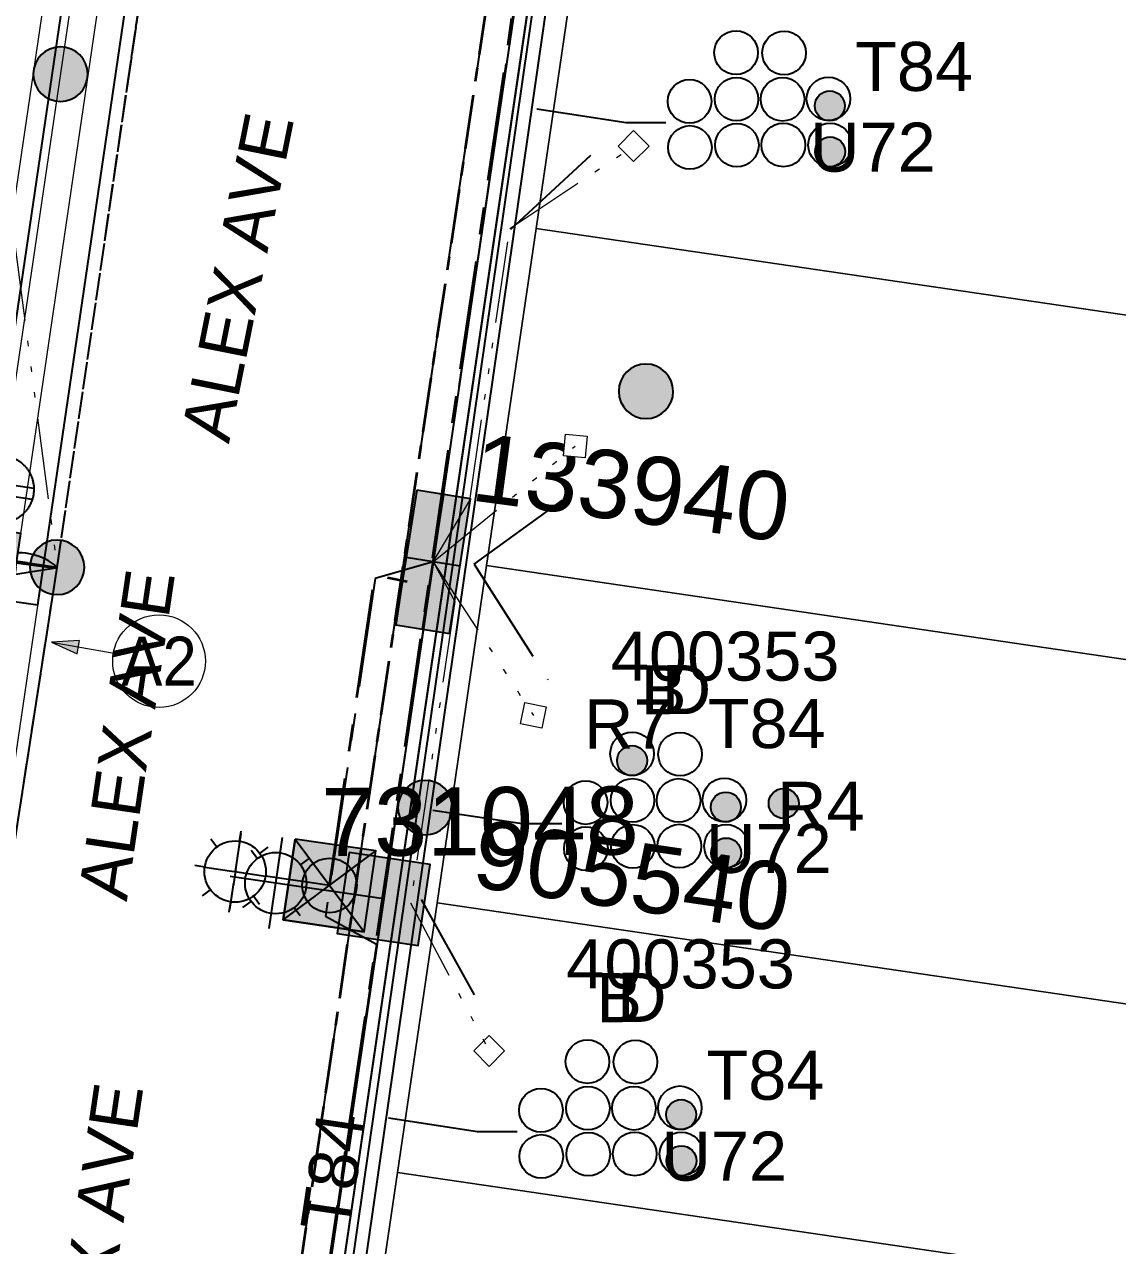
# Model space of a CAD drawing. Header units: metres. Extents: x 302924 to 304532, y 6268290 to 6269135.
# Drawn here: x 304173.88 to 304213.98, y 6268659.02 to 6268703.81 of the extents above; entities that cross this region are included whole.
import ezdxf
from ezdxf.enums import TextEntityAlignment as Align

# ---------------------------------------------------------------- set-up
doc = ezdxf.new("R2010")
doc.units = ezdxf.units.M
for name, pattern in [('Cable Exist OH', [1, 1, 0]), ('Cable Exist UG', [7, 4, -1, 1, -1]), ('PHANTOMX2', [6.6, 3, -0.75, 0.2, -0.75, 0.2, -0.75, 0.2, -0.75])]:
    doc.linetypes.add(name, pattern=pattern)
doc.layers.get('0').update_dxf_attribs({"color": 6})
for name, color, linetype, lineweight in [('_User Miscellaneous1', 30, 'Continuous', 13), ('_User Miscellaneous3', 51, 'Continuous', 13), ('_User Miscellaneous5', 121, 'Continuous', 13), ('_User_HV_Exist', 1, 'Continuous', 35), ('_User_LV_Exist', 5, 'Continuous', 35), ('_User_LV_Final', 5, 'Continuous', 25), ('Cadastre Roads_SP_EXT', 218, 'Continuous', 15), ('Mains_HV_EXT', 13, 'Continuous', 25), ('Mains_LV_EXT', 163, 'Continuous', 25), ('Mains_LV_SL_EXT', 135, 'Continuous', 25), ('Mains_SL_EXT', 131, 'Continuous', 25), ('Services_SP_EXT', 42, 'PHANTOMX2', 20)]:
    doc.layers.add(name, color=color, linetype=linetype, lineweight=lineweight)
doc.layers.add('_User Miscellaneous10', color=252, linetype='Continuous', lineweight=13, plot=False, transparency=0.75)
for name, color, linetype in [('Duct_SP_EXT', 30, 'Continuous'), ('Equip_LV_NEW', 2, 'Continuous'), ('Equip_SP_LV_NEW', 2, 'Continuous'), ('Equip_SP_SL_EXT', 7, 'Continuous'), ('Mains_LV_New_T84', 2, 'Cable x'), ('SupportsOH_SP_TR_HV_LV_SL_EXT', 7, 'Continuous'), ('SupportsUG_SP_LV_EXT', 7, 'Continuous'), ('SupportsUG_SP_LV_SL_EXT', 7, 'Continuous'), ('Trench_SP_EXT', 7, 'Continuous'), ('Trench_SP_NEW', 2, 'Continuous')]:
    doc.layers.add(name, color=color, linetype=linetype)
doc.styles.add('COLUMN_LABEL', font='arial.ttf', dxfattribs={"height": 2})
doc.styles.add('iecARIAL', font='arial.ttf', dxfattribs={"height": 2})
doc.styles.add('POLE_LABEL', font='arial.ttf', dxfattribs={"height": 2})
doc.styles.add('SL_LABEL', font='arial.ttf', dxfattribs={"height": 2})
doc.styles.get("Standard").update_dxf_attribs({"font": 'arial.ttf'})
doc.linetypes.add('Cable E OH', pattern='A,8,-0.01,["E",Standard,S=1.5,R=30,X=0,Y=-0.9],0', length=8.01)
doc.linetypes.add('Cable x', pattern='A,4.5,-0.01,["X",Standard,S=1.25,R=0,X=0,Y=-0.65],-1.2', length=5.71)
doc.linetypes.add('IE Trench HV', pattern='A,4,-0.4,["/",Standard,S=2,R=0,X=0.25,Y=-1],-1.6', length=6)

# ---------------------------------------------------------------- blocks, each defined once
blk = doc.blocks.new('COLUMN_EXT')
blk.add_hatch(color=256).paths.add_polyline_path([(1.5, -1.5), (1.5, 1.5), (-1.5, 1.5), (-1.5, -1.5)])
blk.add_lwpolyline([(1.5, 1.5), (-1.5, 1.5), (-1.5, -1.5), (1.5, -1.5)], close=True)
at = {"flags": 1}
blk.add_attdef('Z', (-1.813, 2.351), '', height=0.2, rotation=180, dxfattribs=at)
at = {"flags": 9}
for tag, p in [('SUBURB', (-1.813, 1.8)), ('NOTES', (-1.813, 2)), ('STREETNAME', (-1.813, 1.6)), ('LOCATION', (-1.813, 1.4)), ('LEGEND', (-1.813, 1.2)), ('USAGE', (-1.813, 1)), ('STATE', (-1.813, 0.8)), ('COLUMN_TYPE', (-1.813, 0.4)), ('OWNED_BY', (-1.813, 0.6))]:
    blk.add_attdef(tag, text='', height=0.2, rotation=180, dxfattribs=at).set_placement(p, align=Align.MIDDLE_LEFT)
for tag, style, p in [('STRUCTURE_PLANT_NUMBER', 'POLE_LABEL', (-1.813, -0.031)), ('STREET_CODE', 'COLUMN_LABEL', (-1.813, 0.2))]:
    blk.add_attdef(tag, text='', height=0.2, rotation=180, dxfattribs=dict(at, style=style)).set_placement(p, align=Align.MIDDLE_LEFT)
at = {"style": 'COLUMN_LABEL', "width": 0.9, "flags": 8}
blk.add_attdef('ASSET_NUM', text='', height=2, rotation=270, dxfattribs=at).set_placement((2, -4), align=Align.MIDDLE_LEFT)
blk = doc.blocks.new('PILLAR_EXT')
blk.add_hatch(color=256).paths.add_polyline_path([(-2.5, 1), (-2.5, -1), (2.5, -1), (2.5, 1)])
for p, q in [((0, 1), (0, -1)), ((-2.5, 0), (2.5, 0))]:
    blk.add_line(p, q)
at = {"ltscale": 10}
blk.add_line((2.5, 0), (-2.5, 0), dxfattribs=at)
blk.add_lwpolyline([(-2.5, -1), (-1.25, -1), (1.25, -1), (2.5, -1), (2.5, 1), (-2.5, 1)], close=True)
at = {"width": 0.9, "flags": 8}
blk.add_attdef('ASSET_NUM', text='', height=2, rotation=90, dxfattribs=at).set_placement((-2, 4), align=Align.MIDDLE_LEFT)
for tag, p, flags in [('OWNED_BY', (0, -0.2), 9), ('STATE', (0, -0.4), 9), ('SUPPORT_TYPE', (0, -0.6), 9), ('USAGE', (0, -0.8), 9), ('LEGEND', (0, -1), 9), ('LOCATION', (0, -1.2), 9), ('NOTES', (0, -1.4), 9), ('STREETNAME', (0, -1.8), 9), ('PARENT', (0, -1.6), 9), ('SUBURB', (0, -2), 1)]:
    blk.add_attdef(tag, p, '', height=0.2, dxfattribs=dict(flags=flags))
blk = doc.blocks.new('DUCT_EXT')
blk.add_circle((0, 0.8), 0.8)
at = {"flags": 1}
blk.add_attdef('Z', (0, 0), '', height=0.2, dxfattribs=at)
at = {"flags": 9}
for tag, p in [('DUCT_CODE', (0, 0)), ('XSECT_TYPE', (0, -0.2)), ('FB_REFERENCE', (0, -0.4)), ('STATE', (0, -0.6)), ('NOTES', (0, -0.8))]:
    blk.add_attdef(tag, text='', height=0.2, dxfattribs=at).set_placement(p, align=Align.MIDDLE_LEFT)
blk = doc.blocks.new('*U497')
at = {"transparency": 33554687, "width": 0.9}
blk.add_attdef('LNUMBER', text='', height=1, rotation=171.6433, dxfattribs=at).set_placement((-6.78, 2.007), align=Align.MIDDLE_LEFT)
at = {"transparency": 33554687, "flags": 9}
for tag, p in [('LRATECODE', (-7.4, 0)), ('LOUTREACHVOCAB', (-7.2, 0)), ('LOUTREACH', (-7, 0)), ('LANTNUMBER', (-6.6, 0)), ('LNEW', (-6.4, 0)), ('LMASTVOCAB', (-6.2, 0)), ('LMAST', (-6, 0)), ('STATE', (-2, 0)), ('OWNED_BY', (-1.8, 0)), ('ORIENTATION', (-1.6, 0)), ('OPERATING_VOLTAGE', (-1.4, 0)), ('NO_PHASES', (-1.2, 0)), ('LANTERN_TYPE', (-1, 0)), ('LANTERN_PURPOSE', (-0.8, 0)), ('CONTROL_TYPE', (-0.6, 0)), ('CONSTRUCTED_VOLTAGE', (-0.4, 0))]:
    blk.add_attdef(tag, text='', height=0.001, rotation=270, dxfattribs=at).set_placement(p, align=Align.MIDDLE_LEFT)
at = {"transparency": 33554687, "style": 'SL_LABEL', "flags": 9}
blk.add_attdef('STREET_CODE', text='', height=0.001, rotation=270, dxfattribs=at).set_placement((0.001, 0), align=Align.MIDDLE_LEFT)
at = {"transparency": 33554687, "flags": 1}
blk.add_attdef('Z', (0, 0), '', height=0.001, rotation=270, dxfattribs=at)
at = {"transparency": 33554687, "flags": 9}
for tag, p in [('LREMOVE', (0, -7.6)), ('LREPLACE', (0, -7.8)), ('LTYPE', (0, -8)), ('LTYPEVOCAB', (0, -8.2)), ('LEGEND', (0, -8.4)), ('SUBURB', (0, -8.6)), ('STREETNAME', (0, -8.8)), ('LOCATION', (0, -9)), ('NOTES', (0, -9.2)), ('MAINTAINED_BY', (0, -9.863))]:
    blk.add_attdef(tag, text='', height=0.001, dxfattribs=at).set_placement(p, align=Align.MIDDLE_LEFT)
blk.add_attdef('OPERATED_BY', (0, -9.607), '', height=0.001, dxfattribs=at)
at = {"transparency": 33554687}
blk.add_wipeout([(-5.627, 0.827), (-4.853, 1.785), (-3.712, 2.251), (-2.754, 1.477), (-2.288, 0.336), (-3.062, -0.622), (-4.203, -1.088), (-5.161, -0.314)], dxfattribs=at)
for p, q in [((-3.958, 0.581), (-3.712, 2.251)), ((-4.853, 1.785), (-4.629, 1.484)), ((-2.754, 1.477), (-3.055, 1.253)), ((-3.958, 0.581), (-5.627, 0.827)), ((-4.203, -1.088), (-3.958, 0.581)), ((0, 0), (-3.958, 0.581)), ((-5.161, -0.314), (-4.86, -0.09)), ((-3.062, -0.622), (-3.286, -0.321))]:
    blk.add_line(p, q, dxfattribs=at)
blk.add_circle((-3.958, 0.581), 1.125, dxfattribs=at)
at = {"transparency": 33554687, "flags": 9}
for tag, p in [('LLAMPVOCAB', (-5.8, 0)), ('LLAMP', (-5.6, 0)), ('LEXIST', (-5.4, 0)), ('LCHARGE3PERCENT', (-5.2, 0)), ('LCHARGE3', (-5, 0)), ('LCHARGE2PERCENT', (-4.8, 0)), ('LCHARGE2', (-4.6, 0)), ('LCHARGE1PERCENT', (-4.4, 0)), ('LCHARGE1', (-4.2, 0)), ('LCATEGORY', (-4, 0)), ('LBRACKETVOCAB', (-3.8, 0)), ('LBRACKET', (-3.6, 0)), ('LKINGHEIGHT', (-3.4, 0)), ('CREPLACE', (-3.2, 0)), ('CREMOVE', (-3, 0)), ('CNUMBER', (-2.8, 0)), ('CNEW', (-2.6, 0)), ('CEXIST', (-2.4, 0)), ('USAGE', (-2.2, 0))]:
    blk.add_attdef(tag, text='', height=0.001, rotation=270, dxfattribs=at).set_placement(p, align=Align.MIDDLE_LEFT)
blk = doc.blocks.new('CCP_EXT')
at = {"flags": 9}
for tag, p in [('OWNED_BY', (0, -1)), ('USAGE', (0, -1.2)), ('LEGEND', (0, -1.4)), ('STATE', (0, -1.8)), ('LIFE_SUPPORT', (0, -1.6)), ('NOTES', (0, -2))]:
    blk.add_attdef(tag, text='', height=0.2, dxfattribs=at).set_placement(p, align=Align.MIDDLE_LEFT)
at = {"transparency": 33554687}
blk.add_wipeout([(0, 0.566), (0.566, 0), (0, -0.566), (-0.566, 0)], dxfattribs=at)
blk.add_lwpolyline([(-0.566, 0), (0, 0.566), (0.566, 0), (0, -0.566), (-0.566, 0)])
at = {"flags": 1}
blk.add_attdef('Z', (0, 0), '', height=0.2, dxfattribs=at)
at = {"flags": 9}
for tag, p in [('CCP_TYPE', (0, 0)), ('CONSTRUCTED_VOLTAGE', (0, -0.2)), ('NO_PHASES', (0, -0.4)), ('OPERATING_VOLTAGE', (0, -0.6)), ('ORIENTATION', (0, -0.8))]:
    blk.add_attdef(tag, text='', height=0.2, dxfattribs=at).set_placement(p, align=Align.MIDDLE_LEFT)
blk = doc.blocks.new('POLE_EXT')
blk.add_hatch(color=256).paths.add_polyline_path([(-1, 0, 1), (1, 0, 1)])
blk.add_lwpolyline([(-1, 0, 1), (1, 0, 1)], format="xyb", close=True)
at = {"flags": 8}
blk.add_attdef('pNumber', text='', height=2, dxfattribs=at).set_placement((2.5, 2.5), align=Align.MIDDLE_CENTER)
at = {"style": 'POLE_LABEL', "flags": 9}
for tag, p in [('STRUCTURE_PLANT_NUMBER', (1.355, 0.028)), ('STREET_CODE', (1.355, -0.2))]:
    blk.add_attdef(tag, text='', height=0.2, dxfattribs=at).set_placement(p, align=Align.MIDDLE_LEFT)
at = {"flags": 9}
for tag, p in [('OWNED_BY', (1.355, -0.4)), ('SPECIAL_USE', (1.355, -0.8)), ('PARENT', (1.355, -0.6)), ('cLV', (1.355, -1.4)), ('STATE', (1.355, -1)), ('USAGE', (1.355, -1.2)), ('hDepth', (1.355, -1.6)), ('hDia', (1.355, -1.8)), ('cHV', (1.355, -2)), ('LBRACKET', (1.355, -2.2)), ('LExisting', (1.355, -2.4)), ('LANTNUMBER', (1.355, -2.6)), ('LOther', (1.355, -2.8)), ('LRemove', (1.355, -3)), ('LEGEND', (1.355, -3.2)), ('cLinedev', (1.355, -3.4)), ('LOCATION', (1.355, -3.6)), ('pExisting', (1.355, -3.8)), ('PFNUMBER', (1.355, -4)), ('pFooting', (1.355, -4.4)), ('NEWPFNUMBER', (1.355, -4.2)), ('pNew', (1.355, -4.6)), ('pRelocate', (1.355, -5)), ('pRemove', (1.355, -5.2)), ('pReplace', (1.355, -5.4)), ('pStay', (1.355, -5.6)), ('pType', (1.355, -5.8)), ('cspan', (1.355, -6)), ('STREETNAME', (1.355, -6.2)), ('SUBURB', (1.355, -6.4)), ('NOTES', (1.355, -6.6)), ('MAINTAINED_BY', (1.355, -6.814)), ('OPERATED_BY', (1.355, -7.014))]:
    blk.add_attdef(tag, text='', height=0.2, dxfattribs=at).set_placement(p, align=Align.MIDDLE_LEFT)
at = {"flags": 1}
blk.add_attdef('Z', (1.355, -7.328), '', height=0.2, dxfattribs=at)
blk = doc.blocks.new('CABLE_LARGE_EXT')
h = blk.add_hatch(color=256)
edge = h.paths.add_edge_path()
edge.add_arc((0, 0.55), 0.55, 0, 360)
blk.add_circle((0, 0.55), 0.55)
at = {"flags": 1}
blk.add_attdef('Z', (0, 0), '', height=0.2, dxfattribs=at)
at = {"flags": 9}
for tag, p in [('COND_CODE', (0, 0)), ('STATE', (0, -0.4)), ('FB_REFERENCE', (0, -0.2)), ('XSECT_SIZE', (0, -0.6)), ('NOTES', (0, -0.8))]:
    blk.add_attdef(tag, text='', height=0.2, dxfattribs=at).set_placement(p, align=Align.MIDDLE_LEFT)
blk = doc.blocks.new('*U362')
h = blk.add_hatch(color=256)
h.dxf.hatch_style = 1
h.paths.add_polyline_path([(-2.998, 0.272), (-2.912, 0.765), (-3.94, 0.692)])
blk.add_line((-3.94, 0.692), (-1.724, 0.303))
at = {"flags": 128}
blk.add_lwpolyline([(-2.998, 0.272), (-2.912, 0.765), (-3.94, 0.692), (-2.998, 0.272)], dxfattribs=at)
blk.add_circle((0, 0), 1.7)
at = {"width": 0.9}
blk.add_attdef('CODE', text='', height=1.8, dxfattribs=at).set_placement((0, 0), align=Align.MIDDLE_CENTER)
at = {"flags": 1}
blk.add_attdef('Z', (0, 0), '', height=0.2, dxfattribs=at)
blk = doc.blocks.new('LV_UG_LINKS_CLOSED_NEW')
at = {"layer": 'Equip_LV_NEW'}
for tag, flags, p in [('ACTUAL_STATUS', 9, (3.167, -1.667)), ('CONSTRUCTED_VOLTAGE', 9, (3.167, -1.833)), ('OPERATING_VOLTAGE', 9, (3.167, -2.167)), ('NO_PHASES', 9, (3.167, -2)), ('STATE', 9, (3.167, -2.5)), ('SWITCH_TYPE', 9, (3.167, -2.667)), ('ORIENTATION', 9, (3.167, -2.333)), ('OWNED_BY', 9, (3.167, -3.167)), ('USAGE', 9, (3.167, -2.833)), ('NOTES', 9, (3.167, -3)), ('OPERATED_BY', 9, (3.167, -3.333)), ('MAINTAINED_BY', 9, (3.167, -3.5)), ('NUMBER_OF_PHASES', 9, (3.167, -3.667)), ('TYPE', 9, (3.167, -3.833)), ('Z', 1, (3.167, -4))]:
    blk.add_attdef(tag, text='', height=0.167, dxfattribs=dict(at, flags=flags)).set_placement(p, align=Align.MIDDLE_LEFT)
at = {"transparency": 33554687}
blk.add_wipeout([(4, 1.25), (3.969, 1.25), (3.939, 1.248), (3.908, 1.247), (3.877, 1.244), (3.847, 1.241), (3.817, 1.236), (3.786, 1.232), (3.756, 1.226), (3.726, 1.22), (3.696, 1.213), (3.667, 1.205), (3.637, 1.196), (3.608, 1.187), (3.579, 1.177), (3.55, 1.166), (3.522, 1.155), (3.493, 1.143), (3.466, 1.13), (3.438, 1.117), (3.411, 1.102), (3.384, 1.088), (3.357, 1.072), (3.331, 1.056), (3.306, 1.039), (3.28, 1.022), (3.255, 1.004), (3.231, 0.985), (3.207, 0.966), (3.184, 0.947), (3.161, 0.926), (3.138, 0.905), (3.116, 0.884), (3.095, 0.862), (3.074, 0.839), (3.053, 0.816), (3.034, 0.793), (3.015, 0.769), (2.996, 0.745), (2.978, 0.72), (2.961, 0.694), (2.944, 0.669), (2.928, 0.643), (2.912, 0.616), (2.898, 0.589), (2.883, 0.562), (2.87, 0.534), (2.857, 0.507), (2.845, 0.478), (2.834, 0.45), (2.823, 0.421), (2.813, 0.392), (2.804, 0.363), (2.795, 0.333), (2.787, 0.304), (2.78, 0.274), (2.774, 0.244), (2.768, 0.214), (2.764, 0.183), (2.759, 0.153), (2.756, 0.123), (2.753, 0.092), (2.752, 0.061), (2.75, 0.031), (2.75, 0), (2.75, -0.031), (2.752, -0.061), (2.753, -0.092), (2.756, -0.123), (2.759, -0.153), (2.764, -0.183), (2.768, -0.214), (2.774, -0.244), (2.78, -0.274), (2.787, -0.304), (2.795, -0.333), (2.804, -0.363), (2.813, -0.392), (2.823, -0.421), (2.834, -0.45), (2.845, -0.478), (2.857, -0.507), (2.87, -0.534), (2.883, -0.562), (2.898, -0.589), (2.912, -0.616), (2.928, -0.643), (2.944, -0.669), (2.961, -0.694), (2.978, -0.72), (2.996, -0.745), (3.015, -0.769), (3.034, -0.793), (3.053, -0.816), (3.074, -0.839), (3.095, -0.862), (3.116, -0.884), (3.138, -0.905), (3.161, -0.926), (3.184, -0.947), (3.207, -0.966), (3.231, -0.985), (3.255, -1.004), (3.28, -1.022), (3.306, -1.039), (3.331, -1.056), (3.357, -1.072), (3.384, -1.088), (3.411, -1.102), (3.438, -1.117), (3.466, -1.13), (3.493, -1.143), (3.522, -1.155), (3.55, -1.166), (3.579, -1.177), (3.608, -1.187), (3.637, -1.196), (3.667, -1.205), (3.696, -1.213), (3.726, -1.22), (3.756, -1.226), (3.786, -1.232), (3.817, -1.236), (3.847, -1.241), (3.877, -1.244), (3.908, -1.247), (3.939, -1.248), (3.969, -1.25), (4, -1.25), (4.031, -1.25), (4.061, -1.248), (4.092, -1.247), (4.123, -1.244), (4.153, -1.241), (4.183, -1.236), (4.214, -1.232), (4.244, -1.226), (4.274, -1.22), (4.304, -1.213), (4.333, -1.205), (4.363, -1.196), (4.392, -1.187), (4.421, -1.177), (4.45, -1.166), (4.478, -1.155), (4.507, -1.143), (4.534, -1.13), (4.562, -1.117), (4.589, -1.102), (4.616, -1.088), (4.643, -1.072), (4.669, -1.056), (4.694, -1.039), (4.72, -1.022), (4.745, -1.004), (4.769, -0.985), (4.793, -0.966), (4.816, -0.947), (4.839, -0.926), (4.862, -0.905), (4.884, -0.884), (4.905, -0.862), (4.926, -0.839), (4.947, -0.816), (4.966, -0.793), (4.985, -0.769), (5.004, -0.745), (5.022, -0.72), (5.039, -0.694), (5.056, -0.669), (5.072, -0.643), (5.088, -0.616), (5.102, -0.589), (5.117, -0.562), (5.13, -0.534), (5.143, -0.507), (5.155, -0.478), (5.166, -0.45), (5.177, -0.421), (5.187, -0.392), (5.196, -0.363), (5.205, -0.333), (5.213, -0.304), (5.22, -0.274), (5.226, -0.244), (5.232, -0.214), (5.236, -0.183), (5.241, -0.153), (5.244, -0.123), (5.247, -0.092), (5.248, -0.061), (5.25, -0.031), (5.25, 0), (5.25, 0.031), (5.248, 0.061), (5.247, 0.092), (5.244, 0.123), (5.241, 0.153), (5.236, 0.183), (5.232, 0.214), (5.226, 0.244), (5.22, 0.274), (5.213, 0.304), (5.205, 0.333), (5.196, 0.363), (5.187, 0.392), (5.177, 0.421), (5.166, 0.45), (5.155, 0.478), (5.143, 0.507), (5.13, 0.534), (5.117, 0.562), (5.102, 0.589), (5.088, 0.616), (5.072, 0.643), (5.056, 0.669), (5.039, 0.694), (5.022, 0.72), (5.004, 0.745), (4.985, 0.769), (4.966, 0.793), (4.947, 0.816), (4.926, 0.839), (4.905, 0.862), (4.884, 0.884), (4.862, 0.905), (4.839, 0.926), (4.816, 0.947), (4.793, 0.966), (4.769, 0.985), (4.745, 1.004), (4.72, 1.022), (4.694, 1.039), (4.669, 1.056), (4.643, 1.072), (4.616, 1.088), (4.589, 1.102), (4.562, 1.117), (4.534, 1.13), (4.507, 1.143), (4.478, 1.155), (4.45, 1.166), (4.421, 1.177), (4.392, 1.187), (4.363, 1.196), (4.333, 1.205), (4.304, 1.213), (4.274, 1.22), (4.244, 1.226), (4.214, 1.232), (4.183, 1.236), (4.153, 1.241), (4.123, 1.244), (4.092, 1.247), (4.061, 1.248), (4.031, 1.25)], dxfattribs=at).dxf.layer = 'Equip_LV_NEW'
at = {"layer": 'Equip_LV_NEW'}
for p, q in [((3.792, 1.232), (3.792, -1.232)), ((4.208, 1.232), (4.208, -1.232))]:
    blk.add_line(p, q, dxfattribs=at)
at = {"layer": 'Equip_LV_NEW', "flags": 128}
blk.add_lwpolyline([(4, 1.25), (3.969, 1.25), (3.939, 1.248), (3.908, 1.247), (3.877, 1.244), (3.847, 1.241), (3.817, 1.236), (3.786, 1.232), (3.756, 1.226), (3.726, 1.22), (3.696, 1.213), (3.667, 1.205), (3.637, 1.196), (3.608, 1.187), (3.579, 1.177), (3.55, 1.166), (3.522, 1.155), (3.493, 1.143), (3.466, 1.13), (3.438, 1.117), (3.411, 1.102), (3.384, 1.088), (3.357, 1.072), (3.331, 1.056), (3.306, 1.039), (3.28, 1.022), (3.255, 1.004), (3.231, 0.985), (3.207, 0.966), (3.184, 0.947), (3.161, 0.926), (3.138, 0.905), (3.116, 0.884), (3.095, 0.862), (3.074, 0.839), (3.053, 0.816), (3.034, 0.793), (3.015, 0.769), (2.996, 0.745), (2.978, 0.72), (2.961, 0.694), (2.944, 0.669), (2.928, 0.643), (2.912, 0.616), (2.898, 0.589), (2.883, 0.562), (2.87, 0.534), (2.857, 0.507), (2.845, 0.478), (2.834, 0.45), (2.823, 0.421), (2.813, 0.392), (2.804, 0.363), (2.795, 0.333), (2.787, 0.304), (2.78, 0.274), (2.774, 0.244), (2.768, 0.214), (2.764, 0.183), (2.759, 0.153), (2.756, 0.123), (2.753, 0.092), (2.752, 0.061), (2.75, 0.031), (2.75, 0), (2.75, -0.031), (2.752, -0.061), (2.753, -0.092), (2.756, -0.123), (2.759, -0.153), (2.764, -0.183), (2.768, -0.214), (2.774, -0.244), (2.78, -0.274), (2.787, -0.304), (2.795, -0.333), (2.804, -0.363), (2.813, -0.392), (2.823, -0.421), (2.834, -0.45), (2.845, -0.478), (2.857, -0.507), (2.87, -0.534), (2.883, -0.562), (2.898, -0.589), (2.912, -0.616), (2.928, -0.643), (2.944, -0.669), (2.961, -0.694), (2.978, -0.72), (2.996, -0.745), (3.015, -0.769), (3.034, -0.793), (3.053, -0.816), (3.074, -0.839), (3.095, -0.862), (3.116, -0.884), (3.138, -0.905), (3.161, -0.926), (3.184, -0.947), (3.207, -0.966), (3.231, -0.985), (3.255, -1.004), (3.28, -1.022), (3.306, -1.039), (3.331, -1.056), (3.357, -1.072), (3.384, -1.088), (3.411, -1.102), (3.438, -1.117), (3.466, -1.13), (3.493, -1.143), (3.522, -1.155), (3.55, -1.166), (3.579, -1.177), (3.608, -1.187), (3.637, -1.196), (3.667, -1.205), (3.696, -1.213), (3.726, -1.22), (3.756, -1.226), (3.786, -1.232), (3.817, -1.236), (3.847, -1.241), (3.877, -1.244), (3.908, -1.247), (3.939, -1.248), (3.969, -1.25), (4, -1.25), (4.031, -1.25), (4.061, -1.248), (4.092, -1.247), (4.123, -1.244), (4.153, -1.241), (4.183, -1.236), (4.214, -1.232), (4.244, -1.226), (4.274, -1.22), (4.304, -1.213), (4.333, -1.205), (4.363, -1.196), (4.392, -1.187), (4.421, -1.177), (4.45, -1.166), (4.478, -1.155), (4.507, -1.143), (4.534, -1.13), (4.562, -1.117), (4.589, -1.102), (4.616, -1.088), (4.643, -1.072), (4.669, -1.056), (4.694, -1.039), (4.72, -1.022), (4.745, -1.004), (4.769, -0.985), (4.793, -0.966), (4.816, -0.947), (4.839, -0.926), (4.862, -0.905), (4.884, -0.884), (4.905, -0.862), (4.926, -0.839), (4.947, -0.816), (4.966, -0.793), (4.985, -0.769), (5.004, -0.745), (5.022, -0.72), (5.039, -0.694), (5.056, -0.669), (5.072, -0.643), (5.088, -0.616), (5.102, -0.589), (5.117, -0.562), (5.13, -0.534), (5.143, -0.507), (5.155, -0.478), (5.166, -0.45), (5.177, -0.421), (5.187, -0.392), (5.196, -0.363), (5.205, -0.333), (5.213, -0.304), (5.22, -0.274), (5.226, -0.244), (5.232, -0.214), (5.236, -0.183), (5.241, -0.153), (5.244, -0.123), (5.247, -0.092), (5.248, -0.061), (5.25, -0.031), (5.25, 0), (5.25, 0.031), (5.248, 0.061), (5.247, 0.092), (5.244, 0.123), (5.241, 0.153), (5.236, 0.183), (5.232, 0.214), (5.226, 0.244), (5.22, 0.274), (5.213, 0.304), (5.205, 0.333), (5.196, 0.363), (5.187, 0.392), (5.177, 0.421), (5.166, 0.45), (5.155, 0.478), (5.143, 0.507), (5.13, 0.534), (5.117, 0.562), (5.102, 0.589), (5.088, 0.616), (5.072, 0.643), (5.056, 0.669), (5.039, 0.694), (5.022, 0.72), (5.004, 0.745), (4.985, 0.769), (4.966, 0.793), (4.947, 0.816), (4.926, 0.839), (4.905, 0.862), (4.884, 0.884), (4.862, 0.905), (4.839, 0.926), (4.816, 0.947), (4.793, 0.966), (4.769, 0.985), (4.745, 1.004), (4.72, 1.022), (4.694, 1.039), (4.669, 1.056), (4.643, 1.072), (4.616, 1.088), (4.589, 1.102), (4.562, 1.117), (4.534, 1.13), (4.507, 1.143), (4.478, 1.155), (4.45, 1.166), (4.421, 1.177), (4.392, 1.187), (4.363, 1.196), (4.333, 1.205), (4.304, 1.213), (4.274, 1.22), (4.244, 1.226), (4.214, 1.232), (4.183, 1.236), (4.153, 1.241), (4.123, 1.244), (4.092, 1.247), (4.061, 1.248), (4.031, 1.25)], close=True, dxfattribs=at)
blk = doc.blocks.new('*U363')
at = {"layer": '_User_LV_Exist'}
for p, q in [((2.5, 1), (2.5, -1)), ((3, 0.75), (3, -0.75)), ((3.5, 0.5), (3.5, -0.5)), ((4, 0.25), (4, -0.25))]:
    blk.add_line(p, q, dxfattribs=at)
at = {"layer": 'Equip_LV_NEW', "ltscale": 10, "xscale": -1}
for rotation in [270, 90]:
    blk.add_blockref('LV_UG_LINKS_CLOSED_NEW', (0, 0), dxfattribs=dict(at, rotation=rotation))
at = {"width": 0.9}
blk.add_attdef('ASSET_NUM', text='', height=2, dxfattribs=at).set_placement((4, 2), align=Align.MIDDLE_LEFT)
for tag, p, flags in [('SUBURB', (-2, 0), 1), ('STREETNAME', (-1.8, 0), 9), ('PARENT', (-1.6, 0), 9), ('NOTES', (-1.4, 0), 9), ('LOCATION', (-1.2, 0), 9), ('LEGEND', (-1, 0), 9), ('USAGE', (-0.8, 0), 9), ('SUPPORT_TYPE', (-0.6, 0), 9), ('STATE', (-0.4, 0), 9), ('OWNED_BY', (-0.2, 0), 9)]:
    blk.add_attdef(tag, p, '', height=0.2, rotation=270, dxfattribs=dict(flags=flags))
at = {"transparency": 33554687}
blk.add_wipeout([(1, 2.5), (1, -2.5), (-1, -2.5), (-1, 2.5)], dxfattribs=at)
at = {"layer": 'SupportsUG_SP_LV_EXT'}
h = blk.add_hatch(color=256, dxfattribs=at)
h.dxf.hatch_style = 1
h.paths.add_polyline_path([(-1, 2.5), (-1, -1.25), (-1, 1.25), (-1, -2.5), (1, -2.5), (1, 2.5)])
blk.add_lwpolyline([(-1, 2.5), (-1, -1.25), (-1, 1.25), (-1, -2.5), (1, -2.5), (1, 2.5)], close=True)
at = {"layer": '_User_LV_Exist'}
blk.add_line((1, 0), (2.5, 0), dxfattribs=at)
blk = doc.blocks.new('*U511')
at = {"linetype": 'Continuous', "transparency": 33554687}
h = blk.add_hatch(color=256, dxfattribs=at)
h.dxf.hatch_style = 1
h.paths.add_polyline_path([(0.5, 1.5), (0.5, -1.5), (3.5, -1.5), (3.5, 1.5)])
at = {"transparency": 33554687}
h = blk.add_hatch(color=256, dxfattribs=at)
h.dxf.hatch_style = 1
h.paths.add_polyline_path([(0.5, 1.5), (3.5, -1.5), (0.5, -1.5)])
for p, q in [((-1.5, 1.125), (-1.5, 1.5)), ((0.5, 1.5), (3.5, -1.5)), ((0.5, -1.5), (3.5, 1.5)), ((-2.561, 1.061), (-2.295, 0.795)), ((-0.439, 1.061), (-0.705, 0.795)), ((-2.625, 0), (-3, 0)), ((2, 0), (-0.375, 0)), ((-2.561, -1.061), (-2.295, -0.795)), ((-0.439, -1.061), (-0.705, -0.795)), ((-1.5, -1.5), (-1.5, -1.125))]:
    blk.add_line(p, q, dxfattribs=at)
at = {"linetype": 'Continuous', "transparency": 33554687}
blk.add_line((-2.625, 0), (-0.375, 0), dxfattribs=at)
at = {"linetype": 'Continuous', "transparency": 33554687, "flags": 128}
blk.add_lwpolyline([(-1.5, 1.406), (-1.5, -1.406)], dxfattribs=at)
at = {"transparency": 33554687}
blk.add_lwpolyline([(0.5, 1.5), (0.5, -1.5), (3.5, -1.5), (3.5, 1.5)], close=True, dxfattribs=at)
at = {"transparency": 33554687, "flags": 128}
blk.add_lwpolyline([(0.5, 1.5), (3.5, -1.5), (0.5, -1.5), (0.5, 1.5)], dxfattribs=at)
at = {"transparency": 33554687}
for centre, radius in [((-1.5, 0), 1.125), ((2, 0), 1)]:
    blk.add_circle(centre, radius, dxfattribs=at)

msp = doc.modelspace()

# ---------------------------------------------------------------- linework, layer by layer
at = {"layer": '_User Miscellaneous1', "lineweight": 25, "transparency": 33554687}
for p, q in [((304176.2288, 6268597.9941), (304202.5798, 6268777.2737)), ((304176.7037, 6268597.9243), (304203.0547, 6268777.2039))]:
    msp.add_line(p, q, dxfattribs=at)
at = {"layer": '_User Miscellaneous1', "transparency": 33554687}
for p, q in [((304196.6651, 6268737.0521), (304178.51, 6268613.4461)), ((304197.1399, 6268736.9823), (304178.9849, 6268613.3763))]:
    msp.add_line(p, q, dxfattribs=at)
at = {"layer": '_User Miscellaneous5', "linetype": 'Continuous', "transparency": 33554597}
for points in [[(304225.3405, 6268698.7038), (304226.1247, 6268704.0475), (304194.4626, 6268708.6974), (304192.646, 6268696.3289), (304224.3082, 6268691.6791), (304225.3405, 6268698.7038)], [(304223.8873, 6268688.8102), (304224.3082, 6268691.6791), (304192.646, 6268696.3289), (304190.8294, 6268683.9614), (304222.4923, 6268679.3107), (304223.8873, 6268688.8102)], [(304222.4923, 6268679.3107), (304190.8294, 6268683.9614), (304189.0128, 6268671.594), (304220.6758, 6268666.9432), (304222.4923, 6268679.3107)], [(304220.6758, 6268666.9432), (304189.0128, 6268671.594), (304187.5596, 6268661.6994), (304219.2224, 6268657.0486), (304220.6758, 6268666.9432)], [(304219.2224, 6268657.0486), (304187.5596, 6268661.6994), (304185.743, 6268649.3318), (304217.4051, 6268644.6802), (304219.2224, 6268657.0486)]]:
    msp.add_lwpolyline(points, close=True, dxfattribs=at)
at = {"layer": 'Duct_SP_EXT'}
for points in [[(304197.4062, 6268700.2038), (304195.9501, 6268700.2038), (304192.6797, 6268700.7002)], [(304193.5906, 6268674.4825), (304192.1344, 6268674.4825), (304188.8641, 6268674.9789)], [(304191.9547, 6268663.1926), (304190.4987, 6268663.1926), (304187.2283, 6268663.689)]]:
    msp.add_lwpolyline(points, dxfattribs=at)
at = {"layer": 'Mains_HV_EXT', "linetype": 'Cable Exist OH'}
msp.add_lwpolyline([(304162.753, 6268603.9843), (304175.078, 6268683.897), (303858.683, 6268730.285), (303730.206, 6268737.224), (303398.363, 6268749.896), (303293.62, 6268754.956), (302924.415, 6268770.403)], dxfattribs=at)
at = {"layer": 'Mains_HV_EXT', "linetype": 'Cable E OH'}
for points in [[(304175.078, 6268683.897), (303965.112, 6268714.681)], [(304162.744, 6268604.1058), (304175.078, 6268683.897)]]:
    msp.add_lwpolyline(points, dxfattribs=at)
at = {"layer": 'Mains_LV_EXT', "linetype": 'Cable Exist OH'}
msp.add_lwpolyline([(304175.078, 6268683.897), (304177.6732, 6268701.6272), (304184.684, 6268749.525)], dxfattribs=at)
at = {"layer": 'Mains_LV_EXT', "linetype": 'Cable Exist UG'}
msp.add_lwpolyline([(304158.8479, 6268590.7985), (304162.8477, 6268590.4547), (304162.8477, 6268590.4547), (304164.8781, 6268604.4546), (304163.1778, 6268606.6192), (304164.2392, 6268613.9203), (304164.3875, 6268614.9258), (304162.5263, 6268616.0786), (304162.5263, 6268616.0786), (304171.9935, 6268676.6389), (304173.0079, 6268683.5618), (304175.1087, 6268683.8926)], dxfattribs=at)
at = {"layer": 'Mains_LV_New_T84', "color": 6, "linetype": 'Cable x', "flags": 128}
msp.add_lwpolyline([(304172.3916, 6268682.8077), (304174.3707, 6268682.5173), (304177.6382, 6268704.7787), (304175.6594, 6268705.0691), (304178.9274, 6268727.3306)], dxfattribs=at)
at = {"layer": 'Mains_SL_EXT', "linetype": 'Cable Exist OH'}
msp.add_lwpolyline([(304175.079, 6268683.9039), (304177.645, 6268701.516), (304184.684, 6268749.525)], dxfattribs=at)
at = {"layer": 'Mains_SL_EXT', "color": 6, "linetype": 'Cable Exist UG'}
msp.add_lwpolyline([(304166.7203, 6268644.3263), (304171.4987, 6268676.7115), (304172.5673, 6268684.1903), (304175.028, 6268683.8648)], dxfattribs=at)
at = {"layer": 'Services_SP_EXT'}
msp.add_lwpolyline([(304171.782, 6268709.0173), (304175.078, 6268683.897)], dxfattribs=at)
at = {"layer": 'Trench_SP_EXT', "linetype": 'Cable Exist UG'}
for points in [[(304191.7238, 6268696.3043), (304195.1593, 6268699.4826)], [(304190.3746, 6268684.0085), (304194.0174, 6268686.6555)], [(304190.3746, 6268684.0085), (304193.0757, 6268679.7739)], [(304188.4265, 6268671.7079), (304190.7351, 6268667.5622)]]:
    msp.add_lwpolyline(points, dxfattribs=at)
msp.add_lwpolyline([(304171.6917, 6268683.0504, -0.5213082), (304175.0789, 6268683.9083)], format="xyb", dxfattribs=at)
at = {"layer": 'Trench_SP_NEW', "linetype": 'IE Trench HV', "ltscale": 0.5, "transparency": 33554687, "flags": 128}
msp.add_lwpolyline([(304172.0753, 6268682.814), (304180.5166, 6268740.2316)], dxfattribs=at)

# ---------------------------------------------------------------- block references
at = {"layer": '_User Miscellaneous3', "color": 40}
msp.add_blockref('*U362', (304178.8149, 6268680.4542), dxfattribs=at).add_auto_attribs({'CODE': 'A2'})
at = {"layer": 'Duct_SP_EXT'}
for name, p in [('DUCT_EXT', (304199.9828, 6268701.9772)), ('DUCT_EXT', (304201.7437, 6268701.9649)), ('DUCT_EXT', (304198.2758, 6268700.1909)), ('DUCT_EXT', (304199.9982, 6268700.2698)), ('DUCT_EXT', (304201.688, 6268700.2668)), ('DUCT_EXT', (304203.3707, 6268700.2833)), ('CABLE_LARGE_EXT', (304203.4201, 6268700.2746)), ('DUCT_EXT', (304198.2888, 6268698.4986)), ('DUCT_EXT', (304200.0127, 6268698.5827)), ('DUCT_EXT', (304201.7164, 6268698.5916)), ('DUCT_EXT', (304203.4312, 6268698.5893)), ('CABLE_LARGE_EXT', (304203.4312, 6268698.5893)), ('DUCT_EXT', (304196.1671, 6268676.256)), ('DUCT_EXT', (304197.928, 6268676.2436)), ('CABLE_LARGE_EXT', (304196.1671, 6268676.2559)), ('DUCT_EXT', (304194.4601, 6268674.4696)), ('DUCT_EXT', (304196.1825, 6268674.5485)), ('DUCT_EXT', (304197.8723, 6268674.5455)), ('DUCT_EXT', (304199.555, 6268674.562)), ('CABLE_LARGE_EXT', (304199.6045, 6268674.5533)), ('CABLE_LARGE_EXT', (304201.729, 6268674.6857)), ('DUCT_EXT', (304194.4731, 6268672.7773)), ('DUCT_EXT', (304196.197, 6268672.8614)), ('DUCT_EXT', (304197.9007, 6268672.8703)), ('DUCT_EXT', (304199.6155, 6268672.868)), ('CABLE_LARGE_EXT', (304199.6155, 6268672.868)), ('DUCT_EXT', (304194.5313, 6268664.966)), ('DUCT_EXT', (304196.2922, 6268664.9537)), ('DUCT_EXT', (304197.9192, 6268663.2721)), ('DUCT_EXT', (304192.8243, 6268663.1796)), ('DUCT_EXT', (304194.5467, 6268663.2586)), ('DUCT_EXT', (304196.2365, 6268663.2556)), ('CABLE_LARGE_EXT', (304197.9667, 6268663.2704)), ('DUCT_EXT', (304192.8373, 6268661.4874)), ('DUCT_EXT', (304194.5612, 6268661.5715)), ('DUCT_EXT', (304196.2649, 6268661.5804)), ('DUCT_EXT', (304197.9796, 6268661.5782)), ('CABLE_LARGE_EXT', (304197.9797, 6268661.5781))]:
    msp.add_blockref(name, p, dxfattribs=at)
at = {"layer": 'SupportsOH_SP_TR_HV_LV_SL_EXT'}
msp.add_blockref('POLE_EXT', (304175.201, 6268701.989), dxfattribs=at)
for p, rotation in [((304196.6769, 6268690.3527), 0.1611649292867125), ((304175.078, 6268683.897), 0.2136859738792653)]:
    msp.add_blockref('POLE_EXT', p, dxfattribs=dict(at, rotation=rotation))
at = {"layer": 'SupportsUG_SP_LV_EXT'}
ref = msp.add_blockref('PILLAR_EXT', (304188.8702, 6268684.0992), dxfattribs=dict(at, rotation=261.1542421638255))
ref.add_attrib('ASSET_NUM', '133940', dxfattribs={"height": 2.5, "rotation": 352.3714, "style": 'iecARIAL'}).set_placement((304190.3702, 6268687.5992), align=Align.MIDDLE_LEFT)
at = {"layer": 'SupportsUG_SP_LV_SL_EXT'}
ref = msp.add_blockref('COLUMN_EXT', (304187.0533, 6268671.7319), dxfattribs=dict(at, rotation=81.64252058652367))
ref.add_attrib('ASSET_NUM', '905540', dxfattribs={"layer": '0', "height": 2.5, "rotation": 351.64252, "style": 'COLUMN_LABEL'}).set_placement((304190.5852, 6268674.6714), align=Align.TOP_LEFT)

# ---------------------------------------------------------------- texts
at = {"layer": '_User Miscellaneous1', "transparency": 33554687}
msp.add_text('ALEX AVE', height=1.8, rotation=81.61038, dxfattribs=at).set_placement((304176.4691, 6268652.7799))
at = {"layer": '_User_HV_Exist', "transparency": 33554687}
msp.add_text('ALEX AVE', height=1.8, rotation=81.61038, dxfattribs=at).set_placement((304177.63, 6268671.6128))
at = {"layer": 'Cadastre Roads_SP_EXT'}
msp.add_text('ALEX AVE', height=1.8, rotation=78.64386, dxfattribs=at).set_placement((304181.3776, 6268688.4015))
at = {"layer": 'Duct_SP_EXT'}
for s, p in [('T84', (304204.3449, 6268701.3728)), ('U72', (304202.6946, 6268698.4093)), ('400353', (304195.3875, 6268679.7405)), ('B', (304196.4889, 6268678.5014)), ('D', (304197.2524, 6268678.5137)), ('R7', (304194.4011, 6268677.2512)), ('T84', (304198.9395, 6268677.2659)), ('R4', (304201.4849, 6268674.2323)), ('U72', (304198.8789, 6268672.688)), ('400353', (304193.7517, 6268668.4506)), ('B', (304194.8531, 6268667.2116)), ('D', (304195.6166, 6268667.2239)), ('T84', (304198.8914, 6268664.3686)), ('U72', (304197.2431, 6268661.3981))]:
    msp.add_text(s, height=1.8, dxfattribs=at).set_placement(p)
at = {"layer": 'Mains_LV_EXT'}
msp.add_text('T84', height=1.8, rotation=81.64217, dxfattribs=at).set_placement((304185.7792, 6268659.4525))

# ---------------------------------------------------------------- next in the draw order: block references
at = {"layer": 'Equip_SP_SL_EXT'}
msp.add_blockref('*U497', (304187.0533, 6268671.7319), dxfattribs=at)
at = {"layer": 'Services_SP_EXT'}
for p in [(304196.2234, 6268699.3495), (304190.9272, 6268666.1575)]:
    msp.add_blockref('CCP_EXT', p, dxfattribs=at)
for p, rotation in [((304194.0855, 6268688.3477), 219.1542420391791), ((304192.5479, 6268678.4667), 123.1542420674222)]:
    msp.add_blockref('CCP_EXT', p, dxfattribs=dict(at, rotation=rotation))

# ---------------------------------------------------------------- next in the draw order: linework, layer by layer
at = {"layer": '_User_HV_Exist', "linetype": 'Cable Exist UG', "ltscale": 0.5, "flags": 128}
msp.add_lwpolyline([(304177.3589, 6268612.6811), (304186.6185, 6268676.1588), (304195.6387, 6268736.8101), (304204.9224, 6268800.2787), (304205.0517, 6268801.1219), (304205.8626, 6268806.7925)], dxfattribs=at)
at = {"layer": '_User_LV_Exist', "color": 3, "linetype": 'Cable Exist UG', "transparency": 33554687, "flags": 128}
for points in [[(304183.7712, 6268649.6207), (304194.6145, 6268723.4583)], [(304185.063, 6268672.2022), (304186.7324, 6268683.6087), (304187.9138, 6268683.3789)]]:
    msp.add_lwpolyline(points, dxfattribs=at)
at = {"layer": 'Cadastre Roads_SP_EXT', "linetype": 'Continuous'}
msp.add_lwpolyline([(304182.109, 6268624.5969), (304183.9264, 6268636.9644), (304185.743, 6268649.3318), (304187.5596, 6268661.6993), (304189.0128, 6268671.5939), (304190.8294, 6268683.9614), (304192.646, 6268696.3289), (304194.4625, 6268708.6973), (304196.5833, 6268723.1427), (304198.6902, 6268737.4903), (304204.6923, 6268778.2699), (304184.0359, 6268776.041), (304178.802, 6268740.4099), (304171.7932, 6268692.6976), (304169.4987, 6268677.0791), (304160.206, 6268613.7674), (304158.3872, 6268601.389), (304178.184, 6268597.8817), (304182.109, 6268624.5969)], close=True, dxfattribs=at)
at = {"layer": 'Duct_SP_EXT'}
for p, q in [((304197.2246, 6268736.9702), (304179.3936, 6268613.3156)), ((304197.6994, 6268736.8998), (304179.8687, 6268613.2471))]:
    msp.add_line(p, q, dxfattribs=at)
at = {"layer": 'Mains_HV_EXT', "linetype": 'Cable Exist UG'}
msp.add_lwpolyline([(304177.3589, 6268612.6811), (304186.6185, 6268676.1588), (304195.6387, 6268736.8101), (304204.9224, 6268800.2787), (304205.0517, 6268801.1219), (304205.8626, 6268806.7925)], dxfattribs=at)
at = {"layer": 'Mains_LV_EXT', "linetype": 'Cable Exist UG'}
for points in [[(304194.6125, 6268723.4139), (304192.443, 6268722.8302), (304192.443, 6268722.8302), (304190.378, 6268708.5041), (304192.2475, 6268707.3155), (304192.2475, 6268707.3155), (304190.6931, 6268696.4721), (304188.8701, 6268684.0991)], [(304188.8701, 6268684.0991), (304186.7463, 6268683.484), (304186.7463, 6268683.484), (304184.9161, 6268671.1031), (304186.7983, 6268670.0785), (304186.7983, 6268670.0785), (304185.5591, 6268661.799), (304183.7422, 6268649.4317)]]:
    msp.add_lwpolyline(points, dxfattribs=at)
at = {"layer": 'Mains_LV_SL_EXT', "linetype": 'Cable Exist UG'}
msp.add_lwpolyline([(304188.8701, 6268684.0991), (304187.0533, 6268671.7319)], dxfattribs=at)
at = {"layer": 'Services_SP_EXT'}
for points in [[(304188.8702, 6268684.0992), (304190.2105, 6268686.3428), (304190.2105, 6268686.3428), (304191.6825, 6268696.3267), (304196.2234, 6268699.3495)], [(304188.8702, 6268684.0992), (304194.0855, 6268688.3477)], [(304188.8702, 6268684.0992), (304189.6678, 6268682.6484), (304189.6678, 6268682.6484), (304188.0427, 6268671.5865), (304190.9272, 6268666.1576)], [(304188.8702, 6268684.0992), (304192.5478, 6268678.4667)]]:
    msp.add_lwpolyline(points, dxfattribs=at)

# ---------------------------------------------------------------- next in the draw order: block references
at = {"layer": '_User_LV_Final', "transparency": 33554687, "rotation": 351.6455681568107}
msp.add_blockref('*U511', (304183.092, 6268672.5199), dxfattribs=at)
at = {"layer": 'SupportsOH_SP_TR_HV_LV_SL_EXT'}
ref = msp.add_blockref('POLE_EXT', (304188.581, 6268675.083), dxfattribs=dict(at, rotation=0.2564031606051314))
ref.add_attrib('ASSET_NUM', '731048', dxfattribs={"layer": '0', "height": 2.5, "rotation": 0.29212, "style": 'POLE_LABEL'}).set_placement((304190.581, 6268675.833), align=Align.TOP_CENTER)

# ---------------------------------------------------------------- next in the draw order: block references
at = {"layer": 'Equip_SP_LV_NEW', "linetype": 'Continuous'}
ref = msp.add_blockref('*U363', (304172.3917, 6268682.8077), dxfattribs=dict(at, rotation=171.6499049661705))
ref.add_attrib('ASSET_NUM', '147424', dxfattribs={"layer": '0', "height": 1.8, "rotation": 171.6499, "text_generation_flag": 6, "width": 0.9}).set_placement((304168.1436, 6268681.4098), align=Align.MIDDLE_RIGHT)

# ---------------------------------------------------------------- next in the draw order: linework, layer by layer
at = {"layer": '_User Miscellaneous10', "transparency": 33554523, "flags": 128}
for points in [[(304180.3067, 6268743.617), (304157.5013, 6268588.493)], [(304182.2855, 6268743.3261), (304159.4826, 6268588.2192)], [(304181.2961, 6268743.4715), (304161.6925, 6268610.1269)], [(304183.2748, 6268743.1806), (304160.4732, 6268588.0823)]]:
    msp.add_lwpolyline(points, dxfattribs=at)
at = {"layer": '_User Miscellaneous10', "color": 4, "transparency": 33554523, "flags": 128}
msp.add_lwpolyline([(304180.9993, 6268743.5152), (304161.3957, 6268610.1705)], dxfattribs=at)

doc.saveas('drawing.dxf')
